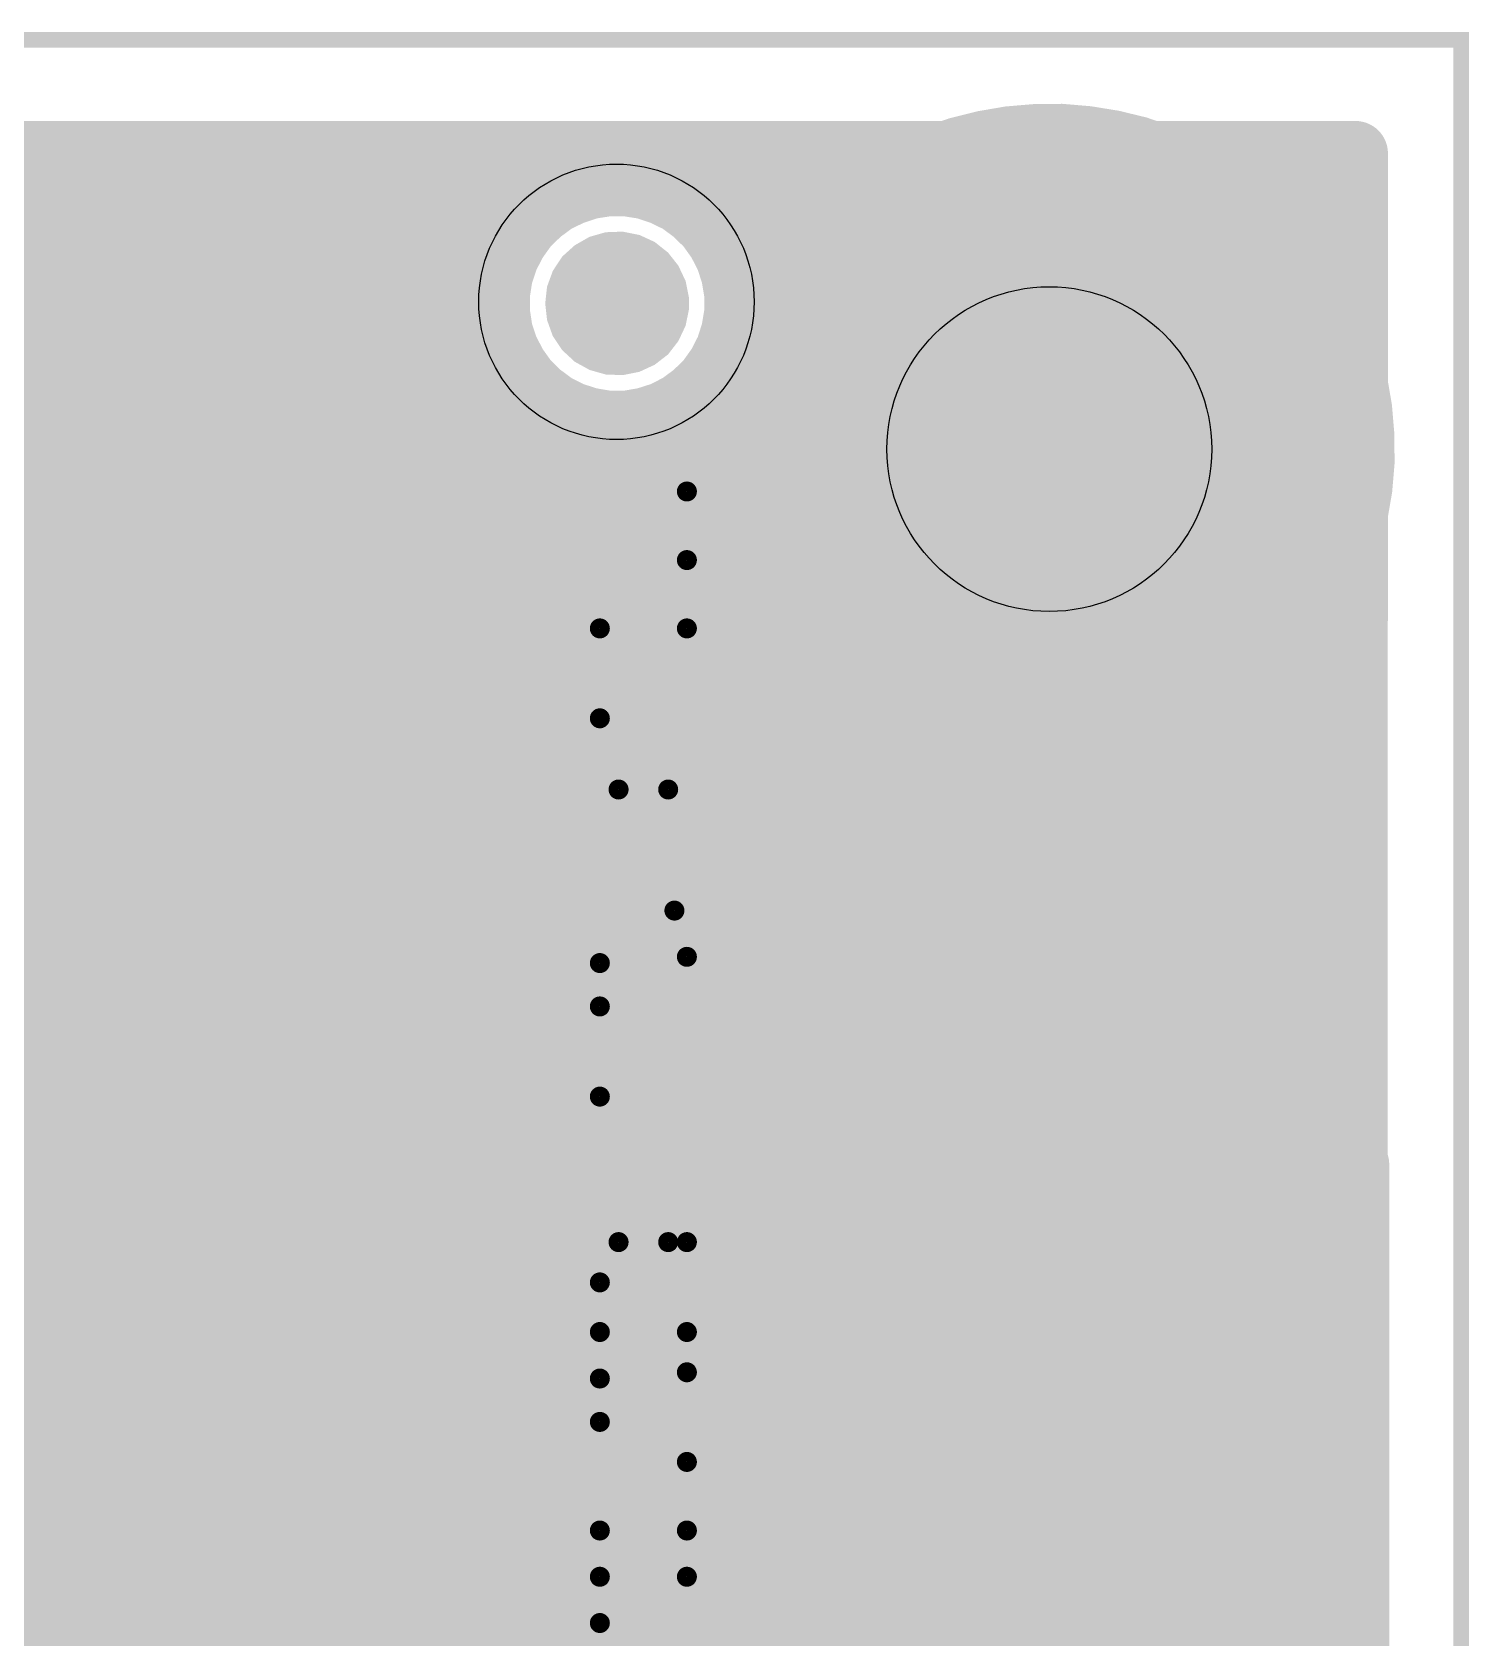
# Model space of a CAD drawing. Extents: x 0 to 1.5, y 0 to 3.74.
# Drawn here: x 0.946 to 1.499, y 3.125 to 3.743 of the extents above; entities that cross this region are included whole.
import ezdxf

# ---------------------------------------------------------------- set-up
doc = ezdxf.new("R2010")
doc.units = 0
for name, color, linetype in [('Board_Outline', 13, 'CONTINUOUS'), ('Bottom', 6, 'CONTINUOUS'), ('Bottom_Mask', 10, 'CONTINUOUS'), ('Bottom_Paste', 9, 'CONTINUOUS'), ('Drill_Bottom', 8, 'CONTINUOUS'), ('Drill_Top', 7, 'CONTINUOUS'), ('Edge_Bottom', 17, 'CONTINUOUS'), ('Edge_Top', 16, 'CONTINUOUS'), ('Top', 5, 'CONTINUOUS'), ('Top_Assy', 1, 'CONTINUOUS'), ('Top_Mask', 3, 'CONTINUOUS'), ('Top_Paste', 4, 'CONTINUOUS'), ('Top_Silk', 2, 'CONTINUOUS')]:
    doc.layers.add(name, color=color, linetype=linetype)

msp = doc.modelspace()

# ---------------------------------------------------------------- linework, layer by layer
at = {"layer": 'Board_Outline', "linetype": 'CONTINUOUS', "const_width": 0.006}
msp.add_lwpolyline([(0, 0), (1.4961, 0), (1.4961, 3.7402), (0, 3.7402), (0, 0)], dxfattribs=at)
at = {"layer": 'Bottom', "linetype": 'CONTINUOUS', "const_width": 0.025}
for points in [[(1.452, 3.6942), (0.0425, 3.6975)], [(1.4523, 3.3712), (1.452, 3.6942)], [(1.1536, 3.6814), (1.1605, 3.6837)], [(1.1605, 3.6837), (1.1676, 3.6848)], [(1.1676, 3.6848), (1.1749, 3.6848)], [(1.1749, 3.6848), (1.182, 3.6837)], [(1.182, 3.6837), (1.1889, 3.6814)], [(1.1413, 3.6739), (1.1471, 3.6782)], [(1.1471, 3.6782), (1.1536, 3.6814)], [(1.1889, 3.6814), (1.1954, 3.6782)], [(1.1954, 3.6782), (1.2012, 3.6739)], [(0.045, 3.6726), (1.1373, 3.6726)], [(1.1361, 3.6688), (1.1413, 3.6739)], [(1.2012, 3.6739), (1.2064, 3.6688)], [(1.2052, 3.6726), (1.4496, 3.6726)], [(1.1319, 3.6629), (1.1361, 3.6688)], [(1.2064, 3.6688), (1.2106, 3.6629)], [(1.1286, 3.6565), (1.1319, 3.6629)], [(1.2106, 3.6629), (1.2139, 3.6565)], [(1.1263, 3.6496), (1.1286, 3.6565)], [(1.2139, 3.6565), (1.2161, 3.6496)], [(0.045, 3.6478), (1.1234, 3.6478)], [(1.1252, 3.6424), (1.1263, 3.6496)], [(1.2161, 3.6496), (1.2173, 3.6424)], [(1.219, 3.6478), (1.4496, 3.6478)], [(1.1252, 3.6352), (1.1252, 3.6424)], [(1.2173, 3.6424), (1.2173, 3.6352)], [(1.1263, 3.628), (1.1252, 3.6352)], [(1.2173, 3.6352), (1.2161, 3.628)], [(1.1286, 3.6211), (1.1263, 3.628)], [(1.2161, 3.628), (1.2139, 3.6211)], [(0.8888, 3.6229), (1.1254, 3.6229)], [(1.2171, 3.6229), (1.4496, 3.6229)], [(1.1319, 3.6147), (1.1286, 3.6211)], [(1.2139, 3.6211), (1.2106, 3.6147)], [(1.1361, 3.6088), (1.1319, 3.6147)], [(1.2106, 3.6147), (1.2064, 3.6088)], [(1.1413, 3.6037), (1.1361, 3.6088)], [(1.1471, 3.5994), (1.1413, 3.6037)], [(1.2012, 3.6037), (1.1954, 3.5994)], [(1.2064, 3.6088), (1.2012, 3.6037)], [(0.9107, 3.598), (1.147, 3.598)], [(1.1536, 3.5961), (1.1471, 3.5994)], [(1.1954, 3.5994), (1.1889, 3.5961)], [(1.1954, 3.598), (1.4496, 3.598)], [(1.1605, 3.5939), (1.1536, 3.5961)], [(1.1676, 3.5927), (1.1605, 3.5939)], [(1.1749, 3.5927), (1.1676, 3.5927)], [(1.182, 3.5939), (1.1749, 3.5927)], [(1.1889, 3.5961), (1.182, 3.5939)], [(0.9209, 3.5732), (1.4497, 3.5732)], [(0.9235, 3.5483), (1.4497, 3.5483)], [(0.9193, 3.5234), (1.4497, 3.5234)], [(0.9069, 3.4985), (1.4497, 3.4985)], [(0.8806, 3.4737), (1.4497, 3.4737)], [(0.045, 3.4488), (1.4498, 3.4488)], [(0.0449, 3.4239), (1.4498, 3.4239)], [(0.4646, 3.4044), (1.4135, 3.4044)], [(1.4135, 3.4044), (1.4196, 3.4031)], [(1.4196, 3.4031), (1.4252, 3.4005)], [(1.4252, 3.4005), (1.43, 3.3968)], [(1.4299, 3.3991), (1.4498, 3.3991)], [(1.43, 3.3968), (1.4523, 3.3712)], [(1.4057, 3.3655), (0.4693, 3.3655)], [(1.456, 3.3074), (1.4057, 3.3655)], [(0.4434, 3.3406), (1.4247, 3.3406)], [(0.415, 3.3157), (1.4462, 3.3157)], [(1.456, 1.0259), (1.456, 3.3074)], [(0.4077, 3.2908), (1.4535, 3.2908)], [(0.4077, 3.266), (1.4535, 3.266)], [(0.4077, 3.2411), (1.4535, 3.2411)], [(0.4077, 3.2162), (1.4535, 3.2162)], [(0.4077, 3.1914), (1.4535, 3.1914)], [(0.4254, 3.1665), (1.4535, 3.1665)], [(0.8438, 3.1416), (1.1653, 3.1423)], [(1.1653, 3.1423), (1.169, 3.1411)], [(1.169, 3.1411), (1.1714, 3.1395)], [(1.1713, 3.1416), (1.4535, 3.1416)], [(1.1714, 3.1395), (1.2436, 3.0791)], [(1.2012, 3.1168), (1.4535, 3.1168)]]:
    msp.add_lwpolyline(points, dxfattribs=at)
at = {"layer": 'Bottom', "linetype": 'CONTINUOUS'}
for points, const_width in [([(1.4001, 3.5827, 1), (1.2751, 3.5827, 1), (1.4001, 3.5827, 1)], 0.125), ([(1.4458, 3.6942, 1), (1.4583, 3.6942, 1), (1.4458, 3.6942, 1)], 0.0125), ([(1.4458, 3.6942, 1), (1.4583, 3.6942, 1), (1.4458, 3.6942, 1)], 0.0125), ([(1.1542, 3.6837, 1), (1.1667, 3.6837, 1), (1.1542, 3.6837, 1)], 0.0125), ([(1.1542, 3.6837, 1), (1.1667, 3.6837, 1), (1.1542, 3.6837, 1)], 0.0125), ([(1.1614, 3.6848, 1), (1.1739, 3.6848, 1), (1.1614, 3.6848, 1)], 0.0125), ([(1.1614, 3.6848, 1), (1.1739, 3.6848, 1), (1.1614, 3.6848, 1)], 0.0125), ([(1.1686, 3.6848, 1), (1.1811, 3.6848, 1), (1.1686, 3.6848, 1)], 0.0125), ([(1.1686, 3.6848, 1), (1.1811, 3.6848, 1), (1.1686, 3.6848, 1)], 0.0125), ([(1.1758, 3.6837, 1), (1.1883, 3.6837, 1), (1.1758, 3.6837, 1)], 0.0125), ([(1.1758, 3.6837, 1), (1.1883, 3.6837, 1), (1.1758, 3.6837, 1)], 0.0125), ([(1.1409, 3.6782, 1), (1.1534, 3.6782, 1), (1.1409, 3.6782, 1)], 0.0125), ([(1.1409, 3.6782, 1), (1.1534, 3.6782, 1), (1.1409, 3.6782, 1)], 0.0125), ([(1.1473, 3.6814, 1), (1.1598, 3.6814, 1), (1.1473, 3.6814, 1)], 0.0125), ([(1.1473, 3.6814, 1), (1.1598, 3.6814, 1), (1.1473, 3.6814, 1)], 0.0125), ([(1.1827, 3.6814, 1), (1.1952, 3.6814, 1), (1.1827, 3.6814, 1)], 0.0125), ([(1.1827, 3.6814, 1), (1.1952, 3.6814, 1), (1.1827, 3.6814, 1)], 0.0125), ([(1.1891, 3.6782, 1), (1.2016, 3.6782, 1), (1.1891, 3.6782, 1)], 0.0125), ([(1.1891, 3.6782, 1), (1.2016, 3.6782, 1), (1.1891, 3.6782, 1)], 0.0125), ([(1.135, 3.6739, 1), (1.1475, 3.6739, 1), (1.135, 3.6739, 1)], 0.0125), ([(1.135, 3.6739, 1), (1.1475, 3.6739, 1), (1.135, 3.6739, 1)], 0.0125), ([(1.195, 3.6739, 1), (1.2075, 3.6739, 1), (1.195, 3.6739, 1)], 0.0125), ([(1.195, 3.6739, 1), (1.2075, 3.6739, 1), (1.195, 3.6739, 1)], 0.0125), ([(1.1299, 3.6688, 1), (1.1424, 3.6688, 1), (1.1299, 3.6688, 1)], 0.0125), ([(1.1299, 3.6688, 1), (1.1424, 3.6688, 1), (1.1299, 3.6688, 1)], 0.0125), ([(1.2001, 3.6688, 1), (1.2126, 3.6688, 1), (1.2001, 3.6688, 1)], 0.0125), ([(1.2001, 3.6688, 1), (1.2126, 3.6688, 1), (1.2001, 3.6688, 1)], 0.0125), ([(1.1256, 3.6629, 1), (1.1381, 3.6629, 1), (1.1256, 3.6629, 1)], 0.0125), ([(1.1256, 3.6629, 1), (1.1381, 3.6629, 1), (1.1256, 3.6629, 1)], 0.0125), ([(1.2044, 3.6629, 1), (1.2169, 3.6629, 1), (1.2044, 3.6629, 1)], 0.0125), ([(1.2044, 3.6629, 1), (1.2169, 3.6629, 1), (1.2044, 3.6629, 1)], 0.0125), ([(1.1223, 3.6565, 1), (1.1348, 3.6565, 1), (1.1223, 3.6565, 1)], 0.0125), ([(1.1223, 3.6565, 1), (1.1348, 3.6565, 1), (1.1223, 3.6565, 1)], 0.0125), ([(1.2077, 3.6565, 1), (1.2202, 3.6565, 1), (1.2077, 3.6565, 1)], 0.0125), ([(1.2077, 3.6565, 1), (1.2202, 3.6565, 1), (1.2077, 3.6565, 1)], 0.0125), ([(1.1201, 3.6496, 1), (1.1326, 3.6496, 1), (1.1201, 3.6496, 1)], 0.0125), ([(1.1201, 3.6496, 1), (1.1326, 3.6496, 1), (1.1201, 3.6496, 1)], 0.0125), ([(1.2099, 3.6496, 1), (1.2224, 3.6496, 1), (1.2099, 3.6496, 1)], 0.0125), ([(1.2099, 3.6496, 1), (1.2224, 3.6496, 1), (1.2099, 3.6496, 1)], 0.0125), ([(1.119, 3.6424, 1), (1.1315, 3.6424, 1), (1.119, 3.6424, 1)], 0.0125), ([(1.119, 3.6424, 1), (1.1315, 3.6424, 1), (1.119, 3.6424, 1)], 0.0125), ([(1.1811, 3.6388, 1), (1.1614, 3.6388, 1), (1.1811, 3.6388, 1)], 0.0197), ([(1.211, 3.6424, 1), (1.2235, 3.6424, 1), (1.211, 3.6424, 1)], 0.0125), ([(1.211, 3.6424, 1), (1.2235, 3.6424, 1), (1.211, 3.6424, 1)], 0.0125), ([(1.119, 3.6352, 1), (1.1315, 3.6352, 1), (1.119, 3.6352, 1)], 0.0125), ([(1.119, 3.6352, 1), (1.1315, 3.6352, 1), (1.119, 3.6352, 1)], 0.0125), ([(1.211, 3.6352, 1), (1.2235, 3.6352, 1), (1.211, 3.6352, 1)], 0.0125), ([(1.211, 3.6352, 1), (1.2235, 3.6352, 1), (1.211, 3.6352, 1)], 0.0125), ([(1.1201, 3.628, 1), (1.1326, 3.628, 1), (1.1201, 3.628, 1)], 0.0125), ([(1.1201, 3.628, 1), (1.1326, 3.628, 1), (1.1201, 3.628, 1)], 0.0125), ([(1.2099, 3.628, 1), (1.2224, 3.628, 1), (1.2099, 3.628, 1)], 0.0125), ([(1.2099, 3.628, 1), (1.2224, 3.628, 1), (1.2099, 3.628, 1)], 0.0125), ([(1.1223, 3.6211, 1), (1.1348, 3.6211, 1), (1.1223, 3.6211, 1)], 0.0125), ([(1.1223, 3.6211, 1), (1.1348, 3.6211, 1), (1.1223, 3.6211, 1)], 0.0125), ([(1.2077, 3.6211, 1), (1.2202, 3.6211, 1), (1.2077, 3.6211, 1)], 0.0125), ([(1.2077, 3.6211, 1), (1.2202, 3.6211, 1), (1.2077, 3.6211, 1)], 0.0125), ([(1.1256, 3.6147, 1), (1.1381, 3.6147, 1), (1.1256, 3.6147, 1)], 0.0125), ([(1.1256, 3.6147, 1), (1.1381, 3.6147, 1), (1.1256, 3.6147, 1)], 0.0125), ([(1.2044, 3.6147, 1), (1.2169, 3.6147, 1), (1.2044, 3.6147, 1)], 0.0125), ([(1.2044, 3.6147, 1), (1.2169, 3.6147, 1), (1.2044, 3.6147, 1)], 0.0125), ([(1.1299, 3.6088, 1), (1.1424, 3.6088, 1), (1.1299, 3.6088, 1)], 0.0125), ([(1.1299, 3.6088, 1), (1.1424, 3.6088, 1), (1.1299, 3.6088, 1)], 0.0125), ([(1.135, 3.6037, 1), (1.1475, 3.6037, 1), (1.135, 3.6037, 1)], 0.0125), ([(1.135, 3.6037, 1), (1.1475, 3.6037, 1), (1.135, 3.6037, 1)], 0.0125), ([(1.195, 3.6037, 1), (1.2075, 3.6037, 1), (1.195, 3.6037, 1)], 0.0125), ([(1.195, 3.6037, 1), (1.2075, 3.6037, 1), (1.195, 3.6037, 1)], 0.0125), ([(1.2001, 3.6088, 1), (1.2126, 3.6088, 1), (1.2001, 3.6088, 1)], 0.0125), ([(1.2001, 3.6088, 1), (1.2126, 3.6088, 1), (1.2001, 3.6088, 1)], 0.0125), ([(1.1409, 3.5994, 1), (1.1534, 3.5994, 1), (1.1409, 3.5994, 1)], 0.0125), ([(1.1409, 3.5994, 1), (1.1534, 3.5994, 1), (1.1409, 3.5994, 1)], 0.0125), ([(1.1891, 3.5994, 1), (1.2016, 3.5994, 1), (1.1891, 3.5994, 1)], 0.0125), ([(1.1891, 3.5994, 1), (1.2016, 3.5994, 1), (1.1891, 3.5994, 1)], 0.0125), ([(1.1473, 3.5961, 1), (1.1598, 3.5961, 1), (1.1473, 3.5961, 1)], 0.0125), ([(1.1473, 3.5961, 1), (1.1598, 3.5961, 1), (1.1473, 3.5961, 1)], 0.0125), ([(1.1542, 3.5939, 1), (1.1667, 3.5939, 1), (1.1542, 3.5939, 1)], 0.0125), ([(1.1542, 3.5939, 1), (1.1667, 3.5939, 1), (1.1542, 3.5939, 1)], 0.0125), ([(1.1614, 3.5927, 1), (1.1739, 3.5927, 1), (1.1614, 3.5927, 1)], 0.0125), ([(1.1614, 3.5927, 1), (1.1739, 3.5927, 1), (1.1614, 3.5927, 1)], 0.0125), ([(1.1686, 3.5927, 1), (1.1811, 3.5927, 1), (1.1686, 3.5927, 1)], 0.0125), ([(1.1686, 3.5927, 1), (1.1811, 3.5927, 1), (1.1686, 3.5927, 1)], 0.0125), ([(1.1758, 3.5939, 1), (1.1883, 3.5939, 1), (1.1758, 3.5939, 1)], 0.0125), ([(1.1758, 3.5939, 1), (1.1883, 3.5939, 1), (1.1758, 3.5939, 1)], 0.0125), ([(1.1827, 3.5961, 1), (1.1952, 3.5961, 1), (1.1827, 3.5961, 1)], 0.0125), ([(1.1827, 3.5961, 1), (1.1952, 3.5961, 1), (1.1827, 3.5961, 1)], 0.0125), ([(1.4072, 3.4044, 1), (1.4197, 3.4044, 1), (1.4072, 3.4044, 1)], 0.0125), ([(1.4072, 3.4044, 1), (1.4197, 3.4044, 1), (1.4072, 3.4044, 1)], 0.0125), ([(1.4133, 3.4031, 1), (1.4258, 3.4031, 1), (1.4133, 3.4031, 1)], 0.0125), ([(1.4133, 3.4031, 1), (1.4258, 3.4031, 1), (1.4133, 3.4031, 1)], 0.0125), ([(1.419, 3.4005, 1), (1.4315, 3.4005, 1), (1.419, 3.4005, 1)], 0.0125), ([(1.419, 3.4005, 1), (1.4315, 3.4005, 1), (1.419, 3.4005, 1)], 0.0125), ([(1.4238, 3.3968, 1), (1.4363, 3.3968, 1), (1.4238, 3.3968, 1)], 0.0125), ([(1.4238, 3.3968, 1), (1.4363, 3.3968, 1), (1.4238, 3.3968, 1)], 0.0125), ([(1.4461, 3.3712, 1), (1.4586, 3.3712, 1), (1.4461, 3.3712, 1)], 0.0125), ([(1.4461, 3.3712, 1), (1.4586, 3.3712, 1), (1.4461, 3.3712, 1)], 0.0125), ([(1.3994, 3.3655, 1), (1.4119, 3.3655, 1), (1.3994, 3.3655, 1)], 0.0125), ([(1.3994, 3.3655, 1), (1.4119, 3.3655, 1), (1.3994, 3.3655, 1)], 0.0125), ([(1.4497, 3.3074, 1), (1.4622, 3.3074, 1), (1.4497, 3.3074, 1)], 0.0125), ([(1.4497, 3.3074, 1), (1.4622, 3.3074, 1), (1.4497, 3.3074, 1)], 0.0125), ([(1.159, 3.1423, 1), (1.1715, 3.1423, 1), (1.159, 3.1423, 1)], 0.0125), ([(1.159, 3.1423, 1), (1.1715, 3.1423, 1), (1.159, 3.1423, 1)], 0.0125), ([(1.1628, 3.1411, 1), (1.1753, 3.1411, 1), (1.1628, 3.1411, 1)], 0.0125), ([(1.1628, 3.1411, 1), (1.1753, 3.1411, 1), (1.1628, 3.1411, 1)], 0.0125), ([(1.1651, 3.1395, 1), (1.1776, 3.1395, 1), (1.1651, 3.1395, 1)], 0.0125), ([(1.1651, 3.1395, 1), (1.1776, 3.1395, 1), (1.1651, 3.1395, 1)], 0.0125)]:
    msp.add_lwpolyline(points, format="xyb", dxfattribs=dict(at, const_width=const_width))
at = {"layer": 'Bottom_Mask', "linetype": 'CONTINUOUS'}
for points, const_width in [([(1.4021, 3.5827, 1), (1.2731, 3.5827, 1), (1.4021, 3.5827, 1)], 0.129), ([(1.2731, 3.5827, 1), (1.4021, 3.5827, 1), (1.2731, 3.5827, 1)], 0.129), ([(1.1831, 3.6388, 1), (1.1594, 3.6388, 1), (1.1831, 3.6388, 1)], 0.0237), ([(1.1594, 3.6388, 1), (1.1831, 3.6388, 1), (1.1594, 3.6388, 1)], 0.0237)]:
    msp.add_lwpolyline(points, format="xyb", dxfattribs=dict(at, const_width=const_width))
at = {"layer": 'Bottom_Paste', "linetype": 'CONTINUOUS', "const_width": 0.0167}
msp.add_lwpolyline([(1.1629, 3.6388, 1), (1.1796, 3.6388, 1), (1.1629, 3.6388, 1)], format="xyb", dxfattribs=at)
at = {"layer": 'Drill_Bottom'}
msp.add_circle((1.3376, 3.5827), 0.0625, dxfattribs=at)
at = {"layer": 'Drill_Top'}
msp.add_circle((1.3376, 3.5827), 0.0625, dxfattribs=at)
at = {"layer": 'Edge_Bottom', "linetype": 'CONTINUOUS', "const_width": 0.008}
for points in [[(1.4665, 3.5774), (1.4656, 3.5667), (1.4638, 3.5562), (1.4612, 3.5459), (1.4578, 3.5358), (1.4535, 3.5261), (1.4484, 3.5167), (1.4426, 3.5078), (1.4361, 3.4994), (1.4289, 3.4915), (1.421, 3.4843), (1.4126, 3.4777), (1.4037, 3.4719), (1.3943, 3.4668), (1.3846, 3.4625), (1.3745, 3.4591), (1.3642, 3.4565), (1.3537, 3.4547), (1.3431, 3.4538), (1.3324, 3.4538), (1.3218, 3.4547), (1.3113, 3.4564), (1.301, 3.459), (1.2909, 3.4624), (1.2811, 3.4667), (1.2717, 3.4718), (1.2628, 3.4776), (1.2544, 3.4841), (1.2465, 3.4913), (1.2393, 3.4991), (1.2327, 3.5075), (1.2269, 3.5164), (1.2218, 3.5258), (1.2175, 3.5355), (1.214, 3.5456), (1.2114, 3.5559), (1.2096, 3.5664), (1.2087, 3.577), (1.2087, 3.5877), (1.2095, 3.5983), (1.2113, 3.6088), (1.2139, 3.6192), (1.2173, 3.6292), (1.2215, 3.639), (1.2266, 3.6484), (1.2324, 3.6573), (1.2389, 3.6657), (1.2461, 3.6736), (1.2539, 3.6808), (1.2623, 3.6874), (1.2712, 3.6933), (1.2805, 3.6984), (1.2903, 3.7027), (1.3003, 3.7062), (1.3107, 3.7088), (1.3212, 3.7106), (1.3318, 3.7115), (1.3424, 3.7116), (1.3531, 3.7107), (1.3636, 3.709), (1.3739, 3.7065), (1.384, 3.703), (1.3938, 3.6988), (1.4032, 3.6938), (1.4121, 3.688), (1.4205, 3.6815), (1.4284, 3.6743), (1.4357, 3.6665), (1.4422, 3.6581), (1.4481, 3.6492), (1.4532, 3.6399), (1.4575, 3.6301), (1.461, 3.6201), (1.4637, 3.6098), (1.4655, 3.5993), (1.4664, 3.5886), (1.4665, 3.5774)], [(1.1949, 3.6369), (1.1938, 3.6315), (1.1914, 3.6264), (1.188, 3.622), (1.1836, 3.6186), (1.1786, 3.6163), (1.1731, 3.6152), (1.1675, 3.6154), (1.1622, 3.6169), (1.1573, 3.6196), (1.1532, 3.6234), (1.1501, 3.628), (1.1482, 3.6333), (1.1476, 3.6388), (1.1482, 3.6443), (1.1501, 3.6495), (1.1532, 3.6542), (1.1573, 3.6579), (1.1622, 3.6607), (1.1675, 3.6622), (1.1731, 3.6624), (1.1786, 3.6613), (1.1836, 3.659), (1.188, 3.6555), (1.1914, 3.6512), (1.1938, 3.6461), (1.1949, 3.6406), (1.1949, 3.6369)]]:
    msp.add_lwpolyline(points, dxfattribs=at)
at = {"layer": 'Edge_Top', "linetype": 'CONTINUOUS', "const_width": 0.008}
for points in [[(1.4665, 3.5774), (1.4656, 3.5667), (1.4638, 3.5562), (1.4612, 3.5459), (1.4578, 3.5358), (1.4535, 3.5261), (1.4484, 3.5167), (1.4426, 3.5078), (1.4361, 3.4994), (1.4289, 3.4915), (1.421, 3.4843), (1.4126, 3.4777), (1.4037, 3.4719), (1.3943, 3.4668), (1.3846, 3.4625), (1.3745, 3.4591), (1.3642, 3.4565), (1.3537, 3.4547), (1.3431, 3.4538), (1.3324, 3.4538), (1.3218, 3.4547), (1.3113, 3.4564), (1.301, 3.459), (1.2909, 3.4624), (1.2811, 3.4667), (1.2717, 3.4718), (1.2628, 3.4776), (1.2544, 3.4841), (1.2465, 3.4913), (1.2393, 3.4991), (1.2327, 3.5075), (1.2269, 3.5164), (1.2218, 3.5258), (1.2175, 3.5355), (1.214, 3.5456), (1.2114, 3.5559), (1.2096, 3.5664), (1.2087, 3.577), (1.2087, 3.5877), (1.2095, 3.5983), (1.2113, 3.6088), (1.2139, 3.6192), (1.2173, 3.6292), (1.2215, 3.639), (1.2266, 3.6484), (1.2324, 3.6573), (1.2389, 3.6657), (1.2461, 3.6736), (1.2539, 3.6808), (1.2623, 3.6874), (1.2712, 3.6933), (1.2805, 3.6984), (1.2903, 3.7027), (1.3003, 3.7062), (1.3107, 3.7088), (1.3212, 3.7106), (1.3318, 3.7115), (1.3424, 3.7116), (1.3531, 3.7107), (1.3636, 3.709), (1.3739, 3.7065), (1.384, 3.703), (1.3938, 3.6988), (1.4032, 3.6938), (1.4121, 3.688), (1.4205, 3.6815), (1.4284, 3.6743), (1.4357, 3.6665), (1.4422, 3.6581), (1.4481, 3.6492), (1.4532, 3.6399), (1.4575, 3.6301), (1.461, 3.6201), (1.4637, 3.6098), (1.4655, 3.5993), (1.4664, 3.5886), (1.4665, 3.5774)], [(1.1949, 3.6369), (1.1938, 3.6315), (1.1914, 3.6264), (1.188, 3.622), (1.1836, 3.6186), (1.1786, 3.6163), (1.1731, 3.6152), (1.1675, 3.6154), (1.1622, 3.6169), (1.1573, 3.6196), (1.1532, 3.6234), (1.1501, 3.628), (1.1482, 3.6333), (1.1476, 3.6388), (1.1482, 3.6443), (1.1501, 3.6495), (1.1532, 3.6542), (1.1573, 3.6579), (1.1622, 3.6607), (1.1675, 3.6622), (1.1731, 3.6624), (1.1786, 3.6613), (1.1836, 3.659), (1.188, 3.6555), (1.1914, 3.6512), (1.1938, 3.6461), (1.1949, 3.6406), (1.1949, 3.6369)]]:
    msp.add_lwpolyline(points, dxfattribs=at)
at = {"layer": 'Top', "linetype": 'CONTINUOUS', "const_width": 0.025}
for points in [[(1.4555, 3.6965), (0.0435, 3.6965)], [(1.4536, 0.2178), (1.4555, 3.6965)], [(1.1536, 3.6814), (1.1605, 3.6837)], [(1.1605, 3.6837), (1.1676, 3.6848)], [(1.1676, 3.6848), (1.1749, 3.6848)], [(1.1749, 3.6848), (1.182, 3.6837)], [(1.182, 3.6837), (1.1889, 3.6814)], [(1.1413, 3.6739), (1.1471, 3.6782)], [(1.1471, 3.6782), (1.1536, 3.6814)], [(1.1889, 3.6814), (1.1954, 3.6782)], [(1.1954, 3.6782), (1.2012, 3.6739)], [(0.046, 3.6716), (1.1363, 3.6716)], [(1.1361, 3.6688), (1.1413, 3.6739)], [(1.2012, 3.6739), (1.2064, 3.6688)], [(1.2062, 3.6716), (1.453, 3.6716)], [(1.1319, 3.6629), (1.1361, 3.6688)], [(1.2064, 3.6688), (1.2106, 3.6629)], [(1.1286, 3.6565), (1.1319, 3.6629)], [(1.2106, 3.6629), (1.2139, 3.6565)], [(1.1263, 3.6496), (1.1286, 3.6565)], [(1.2139, 3.6565), (1.2161, 3.6496)], [(0.0459, 3.6468), (1.1233, 3.6468)], [(1.1252, 3.6424), (1.1263, 3.6496)], [(1.2161, 3.6496), (1.2173, 3.6424)], [(1.2192, 3.6468), (1.4529, 3.6468)], [(1.1252, 3.6352), (1.1252, 3.6424)], [(1.2173, 3.6424), (1.2173, 3.6352)], [(1.1263, 3.628), (1.1252, 3.6352)], [(1.2173, 3.6352), (1.2161, 3.628)], [(1.1286, 3.6211), (1.1263, 3.628)], [(1.2161, 3.628), (1.2139, 3.6211)], [(0.8901, 3.6219), (1.1257, 3.6219)], [(1.2167, 3.6219), (1.4529, 3.6219)], [(1.1319, 3.6147), (1.1286, 3.6211)], [(1.2139, 3.6211), (1.2106, 3.6147)], [(1.1361, 3.6088), (1.1319, 3.6147)], [(1.2106, 3.6147), (1.2064, 3.6088)], [(1.1413, 3.6037), (1.1361, 3.6088)], [(1.1471, 3.5994), (1.1413, 3.6037)], [(1.2012, 3.6037), (1.1954, 3.5994)], [(1.2064, 3.6088), (1.2012, 3.6037)], [(0.9113, 3.597), (1.149, 3.597)], [(1.1536, 3.5961), (1.1471, 3.5994)], [(1.1954, 3.5994), (1.1889, 3.5961)], [(1.1934, 3.597), (1.4529, 3.597)], [(1.1605, 3.5939), (1.1536, 3.5961)], [(1.1676, 3.5927), (1.1605, 3.5939)], [(1.1749, 3.5927), (1.1676, 3.5927)], [(1.182, 3.5939), (1.1749, 3.5927)], [(1.1889, 3.5961), (1.182, 3.5939)], [(0.9211, 3.5722), (1.4529, 3.5722)], [(0.9235, 3.5473), (1.4529, 3.5473)], [(0.9189, 3.5224), (1.4529, 3.5224)], [(0.9062, 3.4975), (1.4529, 3.4975)], [(0.879, 3.4727), (1.4529, 3.4727)], [(0.0457, 3.4478), (1.4528, 3.4478)], [(0.0457, 3.4229), (1.4528, 3.4229)], [(0.0456, 3.3981), (1.4528, 3.3981)], [(0.0456, 3.3732), (1.4528, 3.3732)], [(0.8764, 3.3483), (1.4528, 3.3483)], [(0.9066, 3.3235), (1.4528, 3.3235)], [(0.921, 3.2986), (1.4528, 3.2986)], [(0.9271, 3.2737), (1.4527, 3.2737)], [(0.9264, 3.2489), (1.4527, 3.2489)], [(0.9189, 3.224), (1.4527, 3.224)], [(0.9023, 3.1991), (1.4527, 3.1991)], [(0.8651, 3.1743), (1.4527, 3.1743)], [(0.0454, 3.1494), (1.4527, 3.1494)], [(0.0453, 3.1245), (1.4527, 3.1245)]]:
    msp.add_lwpolyline(points, dxfattribs=at)
at = {"layer": 'Top', "linetype": 'CONTINUOUS'}
for points, const_width in [([(1.4492, 3.6965, 1), (1.4617, 3.6965, 1), (1.4492, 3.6965, 1)], 0.0125), ([(1.4492, 3.6965, 1), (1.4617, 3.6965, 1), (1.4492, 3.6965, 1)], 0.0125), ([(1.4001, 3.5827, 1), (1.2751, 3.5827, 1), (1.4001, 3.5827, 1)], 0.125), ([(1.1542, 3.6837, 1), (1.1667, 3.6837, 1), (1.1542, 3.6837, 1)], 0.0125), ([(1.1542, 3.6837, 1), (1.1667, 3.6837, 1), (1.1542, 3.6837, 1)], 0.0125), ([(1.1614, 3.6848, 1), (1.1739, 3.6848, 1), (1.1614, 3.6848, 1)], 0.0125), ([(1.1614, 3.6848, 1), (1.1739, 3.6848, 1), (1.1614, 3.6848, 1)], 0.0125), ([(1.1686, 3.6848, 1), (1.1811, 3.6848, 1), (1.1686, 3.6848, 1)], 0.0125), ([(1.1686, 3.6848, 1), (1.1811, 3.6848, 1), (1.1686, 3.6848, 1)], 0.0125), ([(1.1758, 3.6837, 1), (1.1883, 3.6837, 1), (1.1758, 3.6837, 1)], 0.0125), ([(1.1758, 3.6837, 1), (1.1883, 3.6837, 1), (1.1758, 3.6837, 1)], 0.0125), ([(1.1409, 3.6782, 1), (1.1534, 3.6782, 1), (1.1409, 3.6782, 1)], 0.0125), ([(1.1409, 3.6782, 1), (1.1534, 3.6782, 1), (1.1409, 3.6782, 1)], 0.0125), ([(1.1473, 3.6814, 1), (1.1598, 3.6814, 1), (1.1473, 3.6814, 1)], 0.0125), ([(1.1473, 3.6814, 1), (1.1598, 3.6814, 1), (1.1473, 3.6814, 1)], 0.0125), ([(1.1827, 3.6814, 1), (1.1952, 3.6814, 1), (1.1827, 3.6814, 1)], 0.0125), ([(1.1827, 3.6814, 1), (1.1952, 3.6814, 1), (1.1827, 3.6814, 1)], 0.0125), ([(1.1891, 3.6782, 1), (1.2016, 3.6782, 1), (1.1891, 3.6782, 1)], 0.0125), ([(1.1891, 3.6782, 1), (1.2016, 3.6782, 1), (1.1891, 3.6782, 1)], 0.0125), ([(1.135, 3.6739, 1), (1.1475, 3.6739, 1), (1.135, 3.6739, 1)], 0.0125), ([(1.135, 3.6739, 1), (1.1475, 3.6739, 1), (1.135, 3.6739, 1)], 0.0125), ([(1.195, 3.6739, 1), (1.2075, 3.6739, 1), (1.195, 3.6739, 1)], 0.0125), ([(1.195, 3.6739, 1), (1.2075, 3.6739, 1), (1.195, 3.6739, 1)], 0.0125), ([(1.1299, 3.6688, 1), (1.1424, 3.6688, 1), (1.1299, 3.6688, 1)], 0.0125), ([(1.1299, 3.6688, 1), (1.1424, 3.6688, 1), (1.1299, 3.6688, 1)], 0.0125), ([(1.2001, 3.6688, 1), (1.2126, 3.6688, 1), (1.2001, 3.6688, 1)], 0.0125), ([(1.2001, 3.6688, 1), (1.2126, 3.6688, 1), (1.2001, 3.6688, 1)], 0.0125), ([(1.1256, 3.6629, 1), (1.1381, 3.6629, 1), (1.1256, 3.6629, 1)], 0.0125), ([(1.1256, 3.6629, 1), (1.1381, 3.6629, 1), (1.1256, 3.6629, 1)], 0.0125), ([(1.2044, 3.6629, 1), (1.2169, 3.6629, 1), (1.2044, 3.6629, 1)], 0.0125), ([(1.2044, 3.6629, 1), (1.2169, 3.6629, 1), (1.2044, 3.6629, 1)], 0.0125), ([(1.1223, 3.6565, 1), (1.1348, 3.6565, 1), (1.1223, 3.6565, 1)], 0.0125), ([(1.1223, 3.6565, 1), (1.1348, 3.6565, 1), (1.1223, 3.6565, 1)], 0.0125), ([(1.2077, 3.6565, 1), (1.2202, 3.6565, 1), (1.2077, 3.6565, 1)], 0.0125), ([(1.2077, 3.6565, 1), (1.2202, 3.6565, 1), (1.2077, 3.6565, 1)], 0.0125), ([(1.1201, 3.6496, 1), (1.1326, 3.6496, 1), (1.1201, 3.6496, 1)], 0.0125), ([(1.1201, 3.6496, 1), (1.1326, 3.6496, 1), (1.1201, 3.6496, 1)], 0.0125), ([(1.2099, 3.6496, 1), (1.2224, 3.6496, 1), (1.2099, 3.6496, 1)], 0.0125), ([(1.2099, 3.6496, 1), (1.2224, 3.6496, 1), (1.2099, 3.6496, 1)], 0.0125), ([(1.119, 3.6424, 1), (1.1315, 3.6424, 1), (1.119, 3.6424, 1)], 0.0125), ([(1.119, 3.6424, 1), (1.1315, 3.6424, 1), (1.119, 3.6424, 1)], 0.0125), ([(1.1811, 3.6388, 1), (1.1614, 3.6388, 1), (1.1811, 3.6388, 1)], 0.0197), ([(1.211, 3.6424, 1), (1.2235, 3.6424, 1), (1.211, 3.6424, 1)], 0.0125), ([(1.211, 3.6424, 1), (1.2235, 3.6424, 1), (1.211, 3.6424, 1)], 0.0125), ([(1.119, 3.6352, 1), (1.1315, 3.6352, 1), (1.119, 3.6352, 1)], 0.0125), ([(1.119, 3.6352, 1), (1.1315, 3.6352, 1), (1.119, 3.6352, 1)], 0.0125), ([(1.211, 3.6352, 1), (1.2235, 3.6352, 1), (1.211, 3.6352, 1)], 0.0125), ([(1.211, 3.6352, 1), (1.2235, 3.6352, 1), (1.211, 3.6352, 1)], 0.0125), ([(1.1201, 3.628, 1), (1.1326, 3.628, 1), (1.1201, 3.628, 1)], 0.0125), ([(1.1201, 3.628, 1), (1.1326, 3.628, 1), (1.1201, 3.628, 1)], 0.0125), ([(1.2099, 3.628, 1), (1.2224, 3.628, 1), (1.2099, 3.628, 1)], 0.0125), ([(1.2099, 3.628, 1), (1.2224, 3.628, 1), (1.2099, 3.628, 1)], 0.0125), ([(1.1223, 3.6211, 1), (1.1348, 3.6211, 1), (1.1223, 3.6211, 1)], 0.0125), ([(1.1223, 3.6211, 1), (1.1348, 3.6211, 1), (1.1223, 3.6211, 1)], 0.0125), ([(1.2077, 3.6211, 1), (1.2202, 3.6211, 1), (1.2077, 3.6211, 1)], 0.0125), ([(1.2077, 3.6211, 1), (1.2202, 3.6211, 1), (1.2077, 3.6211, 1)], 0.0125), ([(1.1256, 3.6147, 1), (1.1381, 3.6147, 1), (1.1256, 3.6147, 1)], 0.0125), ([(1.1256, 3.6147, 1), (1.1381, 3.6147, 1), (1.1256, 3.6147, 1)], 0.0125), ([(1.2044, 3.6147, 1), (1.2169, 3.6147, 1), (1.2044, 3.6147, 1)], 0.0125), ([(1.2044, 3.6147, 1), (1.2169, 3.6147, 1), (1.2044, 3.6147, 1)], 0.0125), ([(1.1299, 3.6088, 1), (1.1424, 3.6088, 1), (1.1299, 3.6088, 1)], 0.0125), ([(1.1299, 3.6088, 1), (1.1424, 3.6088, 1), (1.1299, 3.6088, 1)], 0.0125), ([(1.135, 3.6037, 1), (1.1475, 3.6037, 1), (1.135, 3.6037, 1)], 0.0125), ([(1.135, 3.6037, 1), (1.1475, 3.6037, 1), (1.135, 3.6037, 1)], 0.0125), ([(1.195, 3.6037, 1), (1.2075, 3.6037, 1), (1.195, 3.6037, 1)], 0.0125), ([(1.195, 3.6037, 1), (1.2075, 3.6037, 1), (1.195, 3.6037, 1)], 0.0125), ([(1.2001, 3.6088, 1), (1.2126, 3.6088, 1), (1.2001, 3.6088, 1)], 0.0125), ([(1.2001, 3.6088, 1), (1.2126, 3.6088, 1), (1.2001, 3.6088, 1)], 0.0125), ([(1.1409, 3.5994, 1), (1.1534, 3.5994, 1), (1.1409, 3.5994, 1)], 0.0125), ([(1.1409, 3.5994, 1), (1.1534, 3.5994, 1), (1.1409, 3.5994, 1)], 0.0125), ([(1.1891, 3.5994, 1), (1.2016, 3.5994, 1), (1.1891, 3.5994, 1)], 0.0125), ([(1.1891, 3.5994, 1), (1.2016, 3.5994, 1), (1.1891, 3.5994, 1)], 0.0125), ([(1.1473, 3.5961, 1), (1.1598, 3.5961, 1), (1.1473, 3.5961, 1)], 0.0125), ([(1.1473, 3.5961, 1), (1.1598, 3.5961, 1), (1.1473, 3.5961, 1)], 0.0125), ([(1.1542, 3.5939, 1), (1.1667, 3.5939, 1), (1.1542, 3.5939, 1)], 0.0125), ([(1.1542, 3.5939, 1), (1.1667, 3.5939, 1), (1.1542, 3.5939, 1)], 0.0125), ([(1.1614, 3.5927, 1), (1.1739, 3.5927, 1), (1.1614, 3.5927, 1)], 0.0125), ([(1.1614, 3.5927, 1), (1.1739, 3.5927, 1), (1.1614, 3.5927, 1)], 0.0125), ([(1.1686, 3.5927, 1), (1.1811, 3.5927, 1), (1.1686, 3.5927, 1)], 0.0125), ([(1.1686, 3.5927, 1), (1.1811, 3.5927, 1), (1.1686, 3.5927, 1)], 0.0125), ([(1.1758, 3.5939, 1), (1.1883, 3.5939, 1), (1.1758, 3.5939, 1)], 0.0125), ([(1.1758, 3.5939, 1), (1.1883, 3.5939, 1), (1.1758, 3.5939, 1)], 0.0125), ([(1.1827, 3.5961, 1), (1.1952, 3.5961, 1), (1.1827, 3.5961, 1)], 0.0125), ([(1.1827, 3.5961, 1), (1.1952, 3.5961, 1), (1.1827, 3.5961, 1)], 0.0125)]:
    msp.add_lwpolyline(points, format="xyb", dxfattribs=dict(at, const_width=const_width))
at = {"layer": 'Top_Assy'}
msp.add_circle((1.171, 3.6394), 0.053, dxfattribs=at)
at = {"layer": 'Top_Mask', "linetype": 'CONTINUOUS'}
for points, const_width in [([(1.4021, 3.5827, 1), (1.2731, 3.5827, 1), (1.4021, 3.5827, 1)], 0.129), ([(1.2731, 3.5827, 1), (1.4021, 3.5827, 1), (1.2731, 3.5827, 1)], 0.129), ([(1.1831, 3.6388, 1), (1.1594, 3.6388, 1), (1.1831, 3.6388, 1)], 0.0237), ([(1.1594, 3.6388, 1), (1.1831, 3.6388, 1), (1.1594, 3.6388, 1)], 0.0237)]:
    msp.add_lwpolyline(points, format="xyb", dxfattribs=dict(at, const_width=const_width))
at = {"layer": 'Top_Paste', "linetype": 'CONTINUOUS', "const_width": 0.0167}
msp.add_lwpolyline([(1.1629, 3.6388, 1), (1.1796, 3.6388, 1), (1.1629, 3.6388, 1)], format="xyb", dxfattribs=at)
at = {"layer": 'Top_Silk', "linetype": 'CONTINUOUS'}
for points, const_width in [([(0.9592, 3.6398), (1.0195, 3.6398)], 0.0093), ([(0.988, 3.6398), (0.9822, 3.6341), (0.9793, 3.6284), (0.9793, 3.6197), (0.9822, 3.614), (0.988, 3.6083), (0.9966, 3.6054), (1.0023, 3.6054), (1.0109, 3.6083), (1.0166, 3.614), (1.0195, 3.6197), (1.0195, 3.6284), (1.0166, 3.6341), (1.0109, 3.6398)], 0.0093), ([(0.9966, 3.5639), (0.988, 3.5668), (0.9822, 3.5725), (0.9793, 3.5783), (0.9793, 3.5869)], 0.0093), ([(0.9793, 3.5639), (1.0195, 3.5639)], 0.0093), ([(1.1742, 3.54), (1.167, 3.5472), (1.1646, 3.552), (1.1646, 3.5591), (1.167, 3.5639), (1.1742, 3.5664), (1.1981, 3.5664)], 0.0077), ([(0.9793, 3.5454), (1.0195, 3.5454)], 0.0093), ([(0.988, 3.5454), (0.9822, 3.5396), (0.9793, 3.5339), (0.9793, 3.5253), (0.9822, 3.5196), (0.988, 3.5138), (0.9966, 3.5109), (1.0023, 3.5109), (1.0109, 3.5138), (1.0166, 3.5196), (1.0195, 3.5253), (1.0195, 3.5339), (1.0166, 3.5396), (1.0109, 3.5454)], 0.0093), ([(1.1742, 3.5137), (1.167, 3.5209), (1.1646, 3.5257), (1.1646, 3.5328), (1.167, 3.5376), (1.1742, 3.54), (1.1981, 3.54)], 0.0077), ([(1.1646, 3.5137), (1.1981, 3.5137)], 0.0077), ([(1.1646, 3.4791), (1.167, 3.4743), (1.1718, 3.4695), (1.179, 3.4671), (1.1837, 3.4671), (1.1909, 3.4695), (1.1957, 3.4743), (1.1981, 3.4791), (1.1981, 3.4863), (1.1957, 3.4911), (1.1909, 3.4958), (1.1837, 3.4983), (1.179, 3.4983), (1.1718, 3.4958), (1.167, 3.4911), (1.1646, 3.4863), (1.1646, 3.4791)], 0.0077), ([(0.9793, 3.4694), (0.9822, 3.4637), (0.988, 3.4579), (0.9966, 3.4551), (1.0023, 3.4551), (1.0109, 3.4579), (1.0166, 3.4637), (1.0195, 3.4694), (1.0195, 3.478), (1.0166, 3.4838), (1.0109, 3.4895), (1.0023, 3.4924), (0.9966, 3.4924), (0.988, 3.4895), (0.9822, 3.4838), (0.9793, 3.478), (0.9793, 3.4694)], 0.0093), ([(1.1718, 3.4517), (1.167, 3.4469), (1.1646, 3.4421), (1.1646, 3.435), (1.167, 3.4302), (1.1718, 3.4254), (1.179, 3.423), (1.1837, 3.423), (1.1909, 3.4254), (1.1957, 3.4302), (1.1981, 3.435), (1.1981, 3.4421), (1.1957, 3.4469), (1.1909, 3.4517)], 0.0077), ([(0.9592, 3.3963), (1.0195, 3.3963), (1.0195, 3.4222), (1.0166, 3.4308), (1.0138, 3.4337), (1.0081, 3.4365), (0.9994, 3.4365), (0.9937, 3.4337), (0.9908, 3.4308), (0.988, 3.4222), (0.985, 3.4308), (0.9822, 3.4337), (0.9765, 3.4365), (0.9707, 3.4365), (0.965, 3.4337), (0.9621, 3.4308), (0.9592, 3.4222), (0.9592, 3.3963)], 0.0093), ([(0.988, 3.3963), (0.988, 3.4222)], 0.0093), ([(1.1933, 3.4051), (1.1957, 3.4027), (1.1981, 3.4051), (1.1957, 3.4075), (1.1933, 3.4051)], 0.0077), ([(1.1478, 3.3753), (1.1885, 3.3753), (1.1957, 3.3777), (1.1981, 3.3825), (1.1981, 3.3873)], 0.0077), ([(1.1646, 3.3682), (1.1646, 3.3849)], 0.0077), ([(1.1646, 3.3335), (1.167, 3.3288), (1.1718, 3.324), (1.179, 3.3216), (1.1837, 3.3216), (1.1909, 3.324), (1.1957, 3.3288), (1.1981, 3.3335), (1.1981, 3.3407), (1.1957, 3.3455), (1.1909, 3.3503), (1.1837, 3.3527), (1.179, 3.3527), (1.1718, 3.3503), (1.167, 3.3455), (1.1646, 3.3407), (1.1646, 3.3335)], 0.0077), ([(0.9966, 3.2965), (0.988, 3.2994), (0.9822, 3.3051), (0.9793, 3.3109), (0.9793, 3.3195)], 0.0093), ([(1.1718, 3.2775), (1.167, 3.2823), (1.1646, 3.287), (1.1646, 3.2942), (1.167, 3.299), (1.1718, 3.3038), (1.179, 3.3062), (1.1837, 3.3062), (1.1909, 3.3038), (1.1957, 3.299), (1.1981, 3.2942), (1.1981, 3.287), (1.1957, 3.2823), (1.1909, 3.2775)], 0.0077), ([(0.9793, 3.2965), (1.0195, 3.2965)], 0.0093), ([(0.9966, 3.2435), (0.9966, 3.278), (0.9908, 3.278), (0.985, 3.2751), (0.9822, 3.2723), (0.9793, 3.2665), (0.9793, 3.2579), (0.9822, 3.2522), (0.988, 3.2464), (0.9966, 3.2435), (1.0023, 3.2435), (1.0109, 3.2464), (1.0166, 3.2522), (1.0195, 3.2579), (1.0195, 3.2665), (1.0166, 3.2723), (1.0109, 3.278)], 0.0093), ([(1.1478, 3.2775), (1.1981, 3.2775)], 0.0077), ([(1.179, 3.2429), (1.1718, 3.2453), (1.167, 3.25), (1.1646, 3.2549), (1.1646, 3.262)], 0.0077), ([(1.1646, 3.2429), (1.1981, 3.2429)], 0.0077), ([(1.0656, 3.1911), (1.0628, 3.1911), (1.057, 3.1939), (1.0542, 3.1968), (1.0513, 3.2026), (1.0513, 3.214), (1.0542, 3.2197), (1.057, 3.2226), (1.0628, 3.2255), (1.0685, 3.2255), (1.0743, 3.2226), (1.0828, 3.2169), (1.1115, 3.1882), (1.1115, 3.2284)], 0.0093), ([(0.9793, 3.1791), (1.0195, 3.1906), (0.9793, 3.2021), (1.0195, 3.2135), (0.9793, 3.225)], 0.0093), ([(1.1478, 3.2155), (1.1885, 3.2155), (1.1957, 3.2179), (1.1981, 3.2227), (1.1981, 3.2274)], 0.0077), ([(1.1646, 3.2083), (1.1646, 3.225)], 0.0077), ([(1.1742, 3.1665), (1.167, 3.1737), (1.1646, 3.1785), (1.1646, 3.1857), (1.167, 3.1905), (1.1742, 3.1929), (1.1981, 3.1929)], 0.0077), ([(1.1058, 3.1667), (1.1087, 3.1639), (1.1115, 3.1667), (1.1087, 3.1696), (1.1058, 3.1667)], 0.0093), ([(0.9793, 3.1376), (0.9822, 3.1319), (0.988, 3.1261), (0.9966, 3.1232), (1.0023, 3.1232), (1.0109, 3.1261), (1.0166, 3.1319), (1.0195, 3.1376), (1.0195, 3.1462), (1.0166, 3.152), (1.0109, 3.1577), (1.0023, 3.1606), (0.9966, 3.1606), (0.988, 3.1577), (0.9822, 3.152), (0.9793, 3.1462), (0.9793, 3.1376)], 0.0093), ([(1.1646, 3.1665), (1.1981, 3.1665)], 0.0077), ([(1.1478, 3.1463), (1.1502, 3.1487), (1.1478, 3.1511), (1.1454, 3.1487), (1.1478, 3.1463)], 0.0077), ([(1.1646, 3.1487), (1.1981, 3.1487)], 0.0077), ([(1.0628, 3.1309), (1.0599, 3.1367), (1.0513, 3.1453), (1.1115, 3.1453)], 0.0093), ([(1.179, 3.1117), (1.1718, 3.1141), (1.167, 3.1189), (1.1646, 3.1237), (1.1646, 3.1309)], 0.0077)]:
    msp.add_lwpolyline(points, dxfattribs=dict(at, const_width=const_width))
for points, const_width in [([(0.9569, 3.6398, 1), (0.9616, 3.6398, 1), (0.9569, 3.6398, 1)], 0.0046), ([(0.9856, 3.6398, 1), (0.9903, 3.6398, 1), (0.9856, 3.6398, 1)], 0.0046), ([(1.0086, 3.6398, 1), (1.0132, 3.6398, 1), (1.0086, 3.6398, 1)], 0.0046), ([(1.0172, 3.6398, 1), (1.0218, 3.6398, 1), (1.0172, 3.6398, 1)], 0.0046), ([(0.977, 3.5869, 1), (0.9817, 3.5869, 1), (0.977, 3.5869, 1)], 0.0046), ([(0.977, 3.5639, 1), (0.9817, 3.5639, 1), (0.977, 3.5639, 1)], 0.0046), ([(0.9943, 3.5639, 1), (0.9989, 3.5639, 1), (0.9943, 3.5639, 1)], 0.0046), ([(1.0172, 3.5639, 1), (1.0218, 3.5639, 1), (1.0172, 3.5639, 1)], 0.0046), ([(1.1962, 3.5664, 1), (1.2, 3.5664, 1), (1.1962, 3.5664, 1)], 0.0039), ([(0.977, 3.5454, 1), (0.9817, 3.5454, 1), (0.977, 3.5454, 1)], 0.0046), ([(0.9856, 3.5454, 1), (0.9903, 3.5454, 1), (0.9856, 3.5454, 1)], 0.0046), ([(1.0086, 3.5454, 1), (1.0132, 3.5454, 1), (1.0086, 3.5454, 1)], 0.0046), ([(1.0172, 3.5454, 1), (1.0218, 3.5454, 1), (1.0172, 3.5454, 1)], 0.0046), ([(1.1722, 3.54, 1), (1.1761, 3.54, 1), (1.1722, 3.54, 1)], 0.0039), ([(1.1962, 3.54, 1), (1.2, 3.54, 1), (1.1962, 3.54, 1)], 0.0039), ([(1.1627, 3.5137, 1), (1.1665, 3.5137, 1), (1.1627, 3.5137, 1)], 0.0039), ([(1.1722, 3.5137, 1), (1.1761, 3.5137, 1), (1.1722, 3.5137, 1)], 0.0039), ([(1.1962, 3.5137, 1), (1.2, 3.5137, 1), (1.1962, 3.5137, 1)], 0.0039), ([(1.1627, 3.4791, 1), (1.1665, 3.4791, 1), (1.1627, 3.4791, 1)], 0.0039), ([(0.977, 3.4694, 1), (0.9817, 3.4694, 1), (0.977, 3.4694, 1)], 0.0046), ([(1.1699, 3.4517, 1), (1.1737, 3.4517, 1), (1.1699, 3.4517, 1)], 0.0039), ([(1.189, 3.4517, 1), (1.1928, 3.4517, 1), (1.189, 3.4517, 1)], 0.0039), ([(0.9856, 3.4222, 1), (0.9903, 3.4222, 1), (0.9856, 3.4222, 1)], 0.0046), ([(1.1914, 3.4051, 1), (1.1952, 3.4051, 1), (1.1914, 3.4051, 1)], 0.0039), ([(0.9569, 3.3963, 1), (0.9616, 3.3963, 1), (0.9569, 3.3963, 1)], 0.0046), ([(0.9856, 3.3963, 1), (0.9903, 3.3963, 1), (0.9856, 3.3963, 1)], 0.0046), ([(1.1627, 3.3849, 1), (1.1665, 3.3849, 1), (1.1627, 3.3849, 1)], 0.0039), ([(1.1962, 3.3873, 1), (1.2, 3.3873, 1), (1.1962, 3.3873, 1)], 0.0039), ([(1.1459, 3.3753, 1), (1.1498, 3.3753, 1), (1.1459, 3.3753, 1)], 0.0039), ([(1.1627, 3.3682, 1), (1.1665, 3.3682, 1), (1.1627, 3.3682, 1)], 0.0039), ([(1.1627, 3.3335, 1), (1.1665, 3.3335, 1), (1.1627, 3.3335, 1)], 0.0039), ([(0.977, 3.3195, 1), (0.9817, 3.3195, 1), (0.977, 3.3195, 1)], 0.0046), ([(0.977, 3.2965, 1), (0.9817, 3.2965, 1), (0.977, 3.2965, 1)], 0.0046), ([(0.9943, 3.2965, 1), (0.9989, 3.2965, 1), (0.9943, 3.2965, 1)], 0.0046), ([(1.0172, 3.2965, 1), (1.0218, 3.2965, 1), (1.0172, 3.2965, 1)], 0.0046), ([(1.0086, 3.278, 1), (1.0132, 3.278, 1), (1.0086, 3.278, 1)], 0.0046), ([(1.1459, 3.2775, 1), (1.1498, 3.2775, 1), (1.1459, 3.2775, 1)], 0.0039), ([(1.1699, 3.2775, 1), (1.1737, 3.2775, 1), (1.1699, 3.2775, 1)], 0.0039), ([(1.189, 3.2775, 1), (1.1928, 3.2775, 1), (1.189, 3.2775, 1)], 0.0039), ([(1.1962, 3.2775, 1), (1.2, 3.2775, 1), (1.1962, 3.2775, 1)], 0.0039), ([(1.1627, 3.262, 1), (1.1665, 3.262, 1), (1.1627, 3.262, 1)], 0.0039), ([(0.9943, 3.2435, 1), (0.9989, 3.2435, 1), (0.9943, 3.2435, 1)], 0.0046), ([(1.1627, 3.2429, 1), (1.1665, 3.2429, 1), (1.1627, 3.2429, 1)], 0.0039), ([(1.177, 3.2429, 1), (1.1809, 3.2429, 1), (1.177, 3.2429, 1)], 0.0039), ([(1.1962, 3.2429, 1), (1.2, 3.2429, 1), (1.1962, 3.2429, 1)], 0.0039), ([(1.1092, 3.2284, 1), (1.1138, 3.2284, 1), (1.1092, 3.2284, 1)], 0.0046), ([(0.977, 3.225, 1), (0.9817, 3.225, 1), (0.977, 3.225, 1)], 0.0046), ([(1.1627, 3.225, 1), (1.1665, 3.225, 1), (1.1627, 3.225, 1)], 0.0039), ([(1.1962, 3.2274, 1), (1.2, 3.2274, 1), (1.1962, 3.2274, 1)], 0.0039), ([(1.1459, 3.2155, 1), (1.1498, 3.2155, 1), (1.1459, 3.2155, 1)], 0.0039), ([(1.1627, 3.2083, 1), (1.1665, 3.2083, 1), (1.1627, 3.2083, 1)], 0.0039), ([(1.0633, 3.1911, 1), (1.0679, 3.1911, 1), (1.0633, 3.1911, 1)], 0.0046), ([(1.1962, 3.1929, 1), (1.2, 3.1929, 1), (1.1962, 3.1929, 1)], 0.0039), ([(0.977, 3.1791, 1), (0.9817, 3.1791, 1), (0.977, 3.1791, 1)], 0.0046), ([(1.1034, 3.1667, 1), (1.1081, 3.1667, 1), (1.1034, 3.1667, 1)], 0.0046), ([(1.1627, 3.1665, 1), (1.1665, 3.1665, 1), (1.1627, 3.1665, 1)], 0.0039), ([(1.1722, 3.1665, 1), (1.1761, 3.1665, 1), (1.1722, 3.1665, 1)], 0.0039), ([(1.1962, 3.1665, 1), (1.2, 3.1665, 1), (1.1962, 3.1665, 1)], 0.0039), ([(1.1627, 3.1487, 1), (1.1665, 3.1487, 1), (1.1627, 3.1487, 1)], 0.0039), ([(1.1962, 3.1487, 1), (1.2, 3.1487, 1), (1.1962, 3.1487, 1)], 0.0039), ([(1.1092, 3.1453, 1), (1.1138, 3.1453, 1), (1.1092, 3.1453, 1)], 0.0046), ([(1.1459, 3.1463, 1), (1.1498, 3.1463, 1), (1.1459, 3.1463, 1)], 0.0039), ([(0.977, 3.1376, 1), (0.9817, 3.1376, 1), (0.977, 3.1376, 1)], 0.0046), ([(1.0605, 3.1309, 1), (1.0651, 3.1309, 1), (1.0605, 3.1309, 1)], 0.0046), ([(1.1627, 3.1309, 1), (1.1665, 3.1309, 1), (1.1627, 3.1309, 1)], 0.0039)]:
    msp.add_lwpolyline(points, format="xyb", dxfattribs=dict(at, const_width=const_width))

doc.saveas('drawing.dxf')
